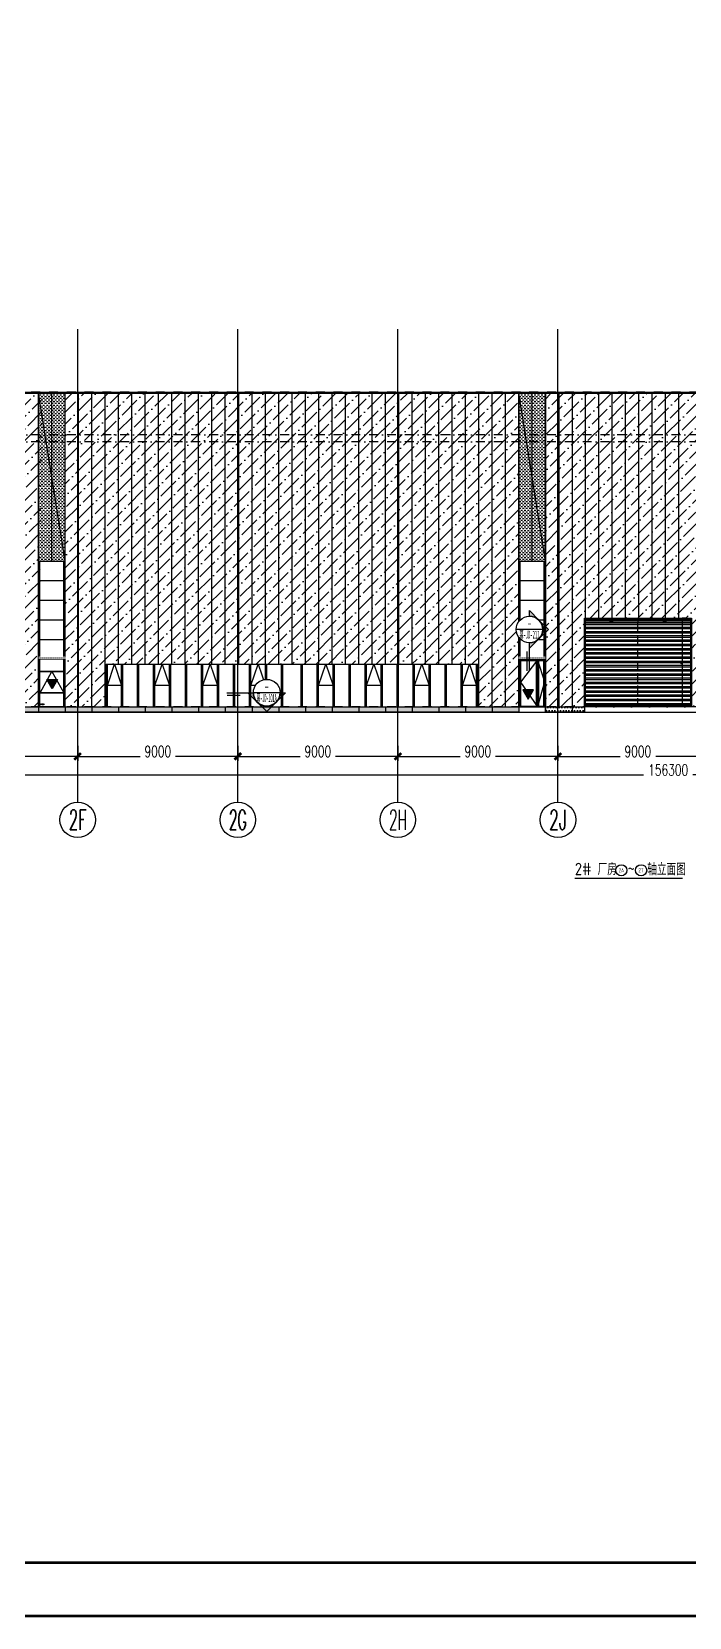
# Model space of a CAD drawing. Extents: x -2072575 to 87763, y 445513 to 805276.
# Drawn here: x -1275839 to -1238869, y 455886 to 545061 of the extents above; entities that cross this region are included whole.
import ezdxf
from ezdxf.enums import TextEntityAlignment as Align

# ---------------------------------------------------------------- set-up
doc = ezdxf.new("R2010")
doc.units = 0
doc.header["$LTSCALE"] = 1000
for name, pattern in [('__DASH', [0.35, 0.25, -0.1]), ('CENTER', [2, 1.25, -0.25, 0.25, -0.25]), ('DASHDOT', [1, 0.5, -0.25, 0, -0.25]), ('DOT', [0.25, 0, -0.25]), ('DOTE', [2.42, 2, -0.2, 0.02, -0.2])]:
    doc.linetypes.add(name, pattern=pattern)
doc.layers.get('Defpoints').update_dxf_attribs({"color": 210})
for name, color, linetype in [('!ZN1-填充-8', 8, 'Continuous'), ('!ZN1-文字-7', 7, 'Continuous'), ('!ZN1-标注-173', 173, 'Continuous'), ('!ZN3-玻璃幕墙-4', 4, 'Continuous'), ('!ZN4-辅助材料-1', 1, 'Continuous'), ('!ZN7-索引-3', 3, 'Continuous'), ('0-cxFrame', 155, 'Continuous'), ('3符号', 3, 'Continuous'), ('3铝板幕墙', 3, 'Continuous'), ('4玻璃幕墙', 4, 'Continuous'), ('A-AXIS-DOTE', 14, 'DOTE'), ('A-HATCH-2', 251, 'Continuous'), ('A-LIN-V', 9, 'Continuous'), ('A-WINDOW', 140, 'Continuous'), ('A-云线', 50, 'Continuous'), ('A-门窗表显示尺寸', 160, 'Continuous'), ('AS-WALL', 40, 'Continuous'), ('DIM', 173, 'Continuous'), ('DIM_SYMB', 3, 'Continuous'), ('DOT', 8, 'DOT'), ('DOTE', 1, 'CENTER'), ('IE-填充-JYZS', 7, 'Continuous'), ('PUB_TEXT', 7, 'Continuous'), ('压型钢板', 23, 'Continuous')]:
    doc.layers.add(name, color=color, linetype=linetype)
doc.layers.add('0-cxText', color=131, linetype='Continuous', lineweight=25)
doc.layers.add('A-WALL-HATCH', color=8, linetype='Continuous', lineweight=13)
doc.styles.add('_TCH_AXIS', font='COMPLEX', dxfattribs={"bigfont": 'GBCBIG'})
doc.styles.add('A-DIM_T3', font='SIMPLEX', dxfattribs={"width": 0.705882, "bigfont": 'GBCBIG'})
doc.styles.add('A-STANDARD', font='SIMPLEX', dxfattribs={"bigfont": 'GBCBIG'})
doc.styles.add('cx_tuming', font='simhei.ttf')
doc.styles.add('cx_tuqian1', font='')
doc.styles.add('DHTEXT-1', font='romans.shx', dxfattribs={"width": 0.7, "bigfont": 'chinese.shx'})
doc.styles.get("Standard").update_dxf_attribs({"font": 'gbenor.shx', "bigfont": 'gbcbig.shx'})
doc.styles.add('中南符号', font='simhei.ttf')
doc.styles.add('样式 1', font='romans.shx', dxfattribs={"width": 0.7, "bigfont": 'chinese.shx'})
doc.styles.add('黑体', font='simhei.ttf', dxfattribs={"height": 12})
doc.styles.get('cx_tuqian1').set_extended_font_data('SimSun')
doc.dimstyles.new('A-DIM&&20', dxfattribs={"dimtxt": 59.5, "dimasz": 20, "dimexe": 20, "dimexo": 20, "dimgap": 25.25, "dimtad": 1, "dimdec": 0, "dimzin": 0, "dimdsep": 46, "dimtxsty": 'A-DIM_T3', "dimblk": 'ARCHTICK', "dimcen": 0.09, "dimclrt": 7, "dimazin": 2, "dimtfac": 1, "dimtdec": 0, "dimtix": 1, "dimtmove": 2, "dimatfit": 3, "dimfxl": 0, "dimtolj": 1, "dimtzin": 0, "dimarcsym": 0})
doc.dimstyles.new('ZN250', dxfattribs={"dimscale": 250, "dimtxt": 2.5, "dimasz": 1.5, "dimexe": 1, "dimexo": 2, "dimgap": 0.9, "dimtad": 1, "dimdec": 0, "dimdsep": 46, "dimtxsty": 'DHTEXT-1', "dimblk": 'ARCHTICK', "dimcen": 2.5, "dimclrd": 173, "dimclre": 173, "dimclrt": 7, "dimazin": 2, "dimtfac": 1, "dimtdec": 0, "dimtix": 1, "dimtmove": 2, "dimatfit": 3, "dimfxl": 0, "dimarcsym": 0})
pattern_1 = [(45, (0, 0), (252.5697, 926.08891), [1190.625, -238.125, 0, -238.125])]
pattern_2 = [(0, (0, 0), (95.25, 95.25), [95.25, -95.25])]

# ---------------------------------------------------------------- blocks, each defined once
blk = doc.blocks.new('*U88')
at = {"layer": '!ZN3-玻璃幕墙-4', "color": 7, "ltscale": 10}
blk.add_lwpolyline([(0, 0), (670, 1200), (1340, 0)], dxfattribs=at)
blk = doc.blocks.new('消防救援口标识')
blk.add_wipeout([(0, 0), (-150, 260), (150, 260)]).dxf.layer = '!ZN1-标注-173'
at = {"layer": '!ZN1-填充-8'}
h = blk.add_hatch(color=252, dxfattribs=at)
h.dxf.hatch_style = 1
h.paths.add_polyline_path([(0, 0), (-150, 260), (150, 260)])
at = {"layer": '!ZN1-标注-173'}
blk.add_lwpolyline([(0, 0), (-150, 260), (150, 260)], close=True, dxfattribs=at)
at = {"layer": '!ZN1-文字-7', "ltscale": 1.5, "style": '样式 1', "width": 0.7}
blk.add_text('消', height=120, dxfattribs=at).set_placement((-62, 164), align=Align.MIDDLE_LEFT)
blk = doc.blocks.new('er446')
at = {"layer": '4玻璃幕墙', "ltscale": 1.5}
for p, q in [((-1821070, 519237), (-1822410, 519237)), ((-1821070, 518037), (-1822410, 518037))]:
    blk.add_line(p, q, dxfattribs=at)
at = {"layer": '!ZN3-玻璃幕墙-4', "ltscale": 500}
blk.add_blockref('*U88', (-1822410, 518037), dxfattribs=at)
at = {"layer": 'A-门窗表显示尺寸', "color": 3, "style": 'A-STANDARD', "width": 0.705882}
blk.add_text('C1584', height=59.5, dxfattribs=at).set_placement((-1822380, 517350))
at = {"layer": '!ZN4-辅助材料-1', "xscale": 2, "yscale": 2, "zscale": 2}
blk.add_blockref('消防救援口标识', (-1821724, 518256), dxfattribs=at)
blk = doc.blocks.new('w4243')
at = {"layer": '!ZN4-辅助材料-1', "xscale": 2, "yscale": 2, "zscale": 2}
blk.add_blockref('消防救援口标识', (-1646421, 506714), dxfattribs=at)
blk = doc.blocks.new('WM1328')
at = {"layer": '4玻璃幕墙'}
for p, q in [((-1822540, 519937), (-1821040, 519937)), ((-1822540, 517237), (-1822540, 519937)), ((-1822490, 517237), (-1822490, 519887)), ((-1822490, 519887), (-1822090, 519887)), ((-1822440, 517287), (-1822440, 519837)), ((-1822440, 519837), (-1822140, 519837)), ((-1822090, 519887), (-1821090, 519887)), ((-1822040, 519837), (-1821140, 519837))]:
    blk.add_line(p, q, dxfattribs=at)
at = {"layer": 'A-WALL-HATCH'}
blk.add_blockref('w4243', (-175149, 10966), dxfattribs=at)
at = {"layer": '4玻璃幕墙'}
for p, q in [((-1821040, 519937), (-1821040, 517237)), ((-1822140, 519837), (-1822140, 517287)), ((-1822090, 517237), (-1822090, 519887)), ((-1822040, 517287), (-1822040, 519837)), ((-1821140, 519837), (-1821140, 517287)), ((-1821090, 519887), (-1821090, 517237)), ((-1821040, 517237), (-1822540, 517237)), ((-1822140, 517287), (-1822440, 517287)), ((-1821140, 517287), (-1822040, 517287))]:
    blk.add_line(p, q, dxfattribs=at)
for points in [[(-1822090, 519887), (-1822490, 518640), (-1822090, 517237)], [(-1822090, 519887), (-1821140, 518630), (-1822090, 517237)]]:
    blk.add_lwpolyline(points, dxfattribs=at)
blk = doc.blocks.new('_ArchTick')
at = {"color": 0, "linetype": 'ByBlock', "const_width": 0.4}
blk.add_lwpolyline([(-0.5, -0.5), (0.5, 0.5)], dxfattribs=at)
blk = doc.blocks.new('*D949')
at = {"layer": 'Defpoints', "color": 0, "ltscale": 2500, "transparency": 16777216}
for p in [(0, -1697), (156300, -1697), (156300, -3824)]:
    blk.add_point(p, dxfattribs=at)
at = {"layer": 'DIM', "color": 173, "linetype": 'ByBlock', "lineweight": -2, "ltscale": 2500, "transparency": 16777216}
for p, q in [((0, -2197), (0, -4074)), ((156300, -2197), (156300, -4074)), ((0, -3824), (76819, -3824)), ((156300, -3824), (79581, -3824))]:
    blk.add_line(p, q, dxfattribs=at)
at = {"layer": 'DIM', "color": 173, "lineweight": -2, "ltscale": 2500, "transparency": 16777216, "xscale": 375, "yscale": 375, "zscale": 375, "rotation": 180}
blk.add_blockref('_ArchTick', (0, -3824), dxfattribs=at)
at = {"layer": 'DIM', "color": 173, "lineweight": -2, "ltscale": 2500, "transparency": 16777216, "xscale": 375, "yscale": 375, "zscale": 375}
blk.add_blockref('_ArchTick', (156300, -3824), dxfattribs=at)
at = {"layer": 'DIM', "color": 7, "ltscale": 2500, "transparency": 16777216, "insert": (78200, -3549), "char_height": 625, "attachment_point": 5, "style": 'DHTEXT-1'}
blk.add_mtext('156300', dxfattribs=at)
blk = doc.blocks.new('*D946')
at = {"layer": 'Defpoints', "color": 0, "ltscale": 2500, "transparency": 16777216}
for p in [(72000, -1697), (81000, -1697), (81000, -2784)]:
    blk.add_point(p, dxfattribs=at)
at = {"layer": 'DIM', "color": 173, "linetype": 'ByBlock', "lineweight": -2, "ltscale": 2500, "transparency": 16777216}
for p, q in [((72000, -2197), (72000, -3034)), ((81000, -2197), (81000, -3034)), ((72000, -2784), (75504, -2784)), ((81000, -2784), (77496, -2784))]:
    blk.add_line(p, q, dxfattribs=at)
at = {"layer": 'DIM', "color": 173, "lineweight": -2, "ltscale": 2500, "transparency": 16777216, "xscale": 375, "yscale": 375, "zscale": 375, "rotation": 180}
blk.add_blockref('_ArchTick', (72000, -2784), dxfattribs=at)
at = {"layer": 'DIM', "color": 173, "lineweight": -2, "ltscale": 2500, "transparency": 16777216, "xscale": 375, "yscale": 375, "zscale": 375}
blk.add_blockref('_ArchTick', (81000, -2784), dxfattribs=at)
at = {"layer": 'DIM', "color": 7, "ltscale": 2500, "transparency": 16777216, "insert": (76500, -2509), "char_height": 625, "attachment_point": 5, "style": 'DHTEXT-1'}
blk.add_mtext('9000', dxfattribs=at)
blk = doc.blocks.new('*D947')
at = {"layer": 'Defpoints', "color": 0, "ltscale": 2500, "transparency": 16777216}
for p in [(63000, -1697), (72000, -1697), (72000, -2784)]:
    blk.add_point(p, dxfattribs=at)
at = {"layer": 'DIM', "color": 173, "linetype": 'ByBlock', "lineweight": -2, "ltscale": 2500, "transparency": 16777216}
for p, q in [((63000, -2197), (63000, -3034)), ((72000, -2197), (72000, -3034)), ((63000, -2784), (66504, -2784)), ((72000, -2784), (68496, -2784))]:
    blk.add_line(p, q, dxfattribs=at)
at = {"layer": 'DIM', "color": 173, "lineweight": -2, "ltscale": 2500, "transparency": 16777216, "xscale": 375, "yscale": 375, "zscale": 375, "rotation": 180}
blk.add_blockref('_ArchTick', (63000, -2784), dxfattribs=at)
at = {"layer": 'DIM', "color": 173, "lineweight": -2, "ltscale": 2500, "transparency": 16777216, "xscale": 375, "yscale": 375, "zscale": 375}
blk.add_blockref('_ArchTick', (72000, -2784), dxfattribs=at)
at = {"layer": 'DIM', "color": 7, "ltscale": 2500, "transparency": 16777216, "insert": (67500, -2509), "char_height": 625, "attachment_point": 5, "style": 'DHTEXT-1'}
blk.add_mtext('9000', dxfattribs=at)
blk = doc.blocks.new('*D948')
at = {"layer": 'Defpoints', "color": 0, "ltscale": 2500, "transparency": 16777216}
for p in [(54000, -1697), (63000, -1697), (63000, -2784)]:
    blk.add_point(p, dxfattribs=at)
at = {"layer": 'DIM', "color": 173, "linetype": 'ByBlock', "lineweight": -2, "ltscale": 2500, "transparency": 16777216}
for p, q in [((54000, -2197), (54000, -3034)), ((63000, -2197), (63000, -3034)), ((54000, -2784), (57504, -2784)), ((63000, -2784), (59496, -2784))]:
    blk.add_line(p, q, dxfattribs=at)
at = {"layer": 'DIM', "color": 173, "lineweight": -2, "ltscale": 2500, "transparency": 16777216, "xscale": 375, "yscale": 375, "zscale": 375, "rotation": 180}
blk.add_blockref('_ArchTick', (54000, -2784), dxfattribs=at)
at = {"layer": 'DIM', "color": 173, "lineweight": -2, "ltscale": 2500, "transparency": 16777216, "xscale": 375, "yscale": 375, "zscale": 375}
blk.add_blockref('_ArchTick', (63000, -2784), dxfattribs=at)
at = {"layer": 'DIM', "color": 7, "ltscale": 2500, "transparency": 16777216, "insert": (58500, -2509), "char_height": 625, "attachment_point": 5, "style": 'DHTEXT-1'}
blk.add_mtext('9000', dxfattribs=at)
blk = doc.blocks.new('*D957')
at = {"layer": 'Defpoints', "color": 0, "ltscale": 2500, "transparency": 16777216}
for p in [(45000, -1697), (54000, -1697), (54000, -2784)]:
    blk.add_point(p, dxfattribs=at)
at = {"layer": 'DIM', "color": 173, "linetype": 'ByBlock', "lineweight": -2, "ltscale": 2500, "transparency": 16777216}
for p, q in [((45000, -2197), (45000, -3034)), ((54000, -2197), (54000, -3034)), ((45000, -2784), (48504, -2784)), ((54000, -2784), (50496, -2784))]:
    blk.add_line(p, q, dxfattribs=at)
at = {"layer": 'DIM', "color": 173, "lineweight": -2, "ltscale": 2500, "transparency": 16777216, "xscale": 375, "yscale": 375, "zscale": 375, "rotation": 180}
blk.add_blockref('_ArchTick', (45000, -2784), dxfattribs=at)
at = {"layer": 'DIM', "color": 173, "lineweight": -2, "ltscale": 2500, "transparency": 16777216, "xscale": 375, "yscale": 375, "zscale": 375}
blk.add_blockref('_ArchTick', (54000, -2784), dxfattribs=at)
at = {"layer": 'DIM', "color": 7, "ltscale": 2500, "transparency": 16777216, "insert": (49500, -2509), "char_height": 625, "attachment_point": 5, "style": 'DHTEXT-1'}
blk.add_mtext('9000', dxfattribs=at)
blk = doc.blocks.new('*D958')
at = {"layer": 'Defpoints', "color": 0, "ltscale": 2500, "transparency": 16777216}
for p in [(36000, -1697), (45000, -1697), (45000, -2784)]:
    blk.add_point(p, dxfattribs=at)
at = {"layer": 'DIM', "color": 173, "linetype": 'ByBlock', "lineweight": -2, "ltscale": 2500, "transparency": 16777216}
for p, q in [((36000, -2197), (36000, -3034)), ((45000, -2197), (45000, -3034)), ((36000, -2784), (39504, -2784)), ((45000, -2784), (41496, -2784))]:
    blk.add_line(p, q, dxfattribs=at)
at = {"layer": 'DIM', "color": 173, "lineweight": -2, "ltscale": 2500, "transparency": 16777216, "xscale": 375, "yscale": 375, "zscale": 375, "rotation": 180}
blk.add_blockref('_ArchTick', (36000, -2784), dxfattribs=at)
at = {"layer": 'DIM', "color": 173, "lineweight": -2, "ltscale": 2500, "transparency": 16777216, "xscale": 375, "yscale": 375, "zscale": 375}
blk.add_blockref('_ArchTick', (45000, -2784), dxfattribs=at)
at = {"layer": 'DIM', "color": 7, "ltscale": 2500, "transparency": 16777216, "insert": (40500, -2509), "char_height": 625, "attachment_point": 5, "style": 'DHTEXT-1'}
blk.add_mtext('9000', dxfattribs=at)
blk = doc.blocks.new('卓越-轴号')
blk.add_circle((0, 0), 4)
at = {"color": 0, "style": '_TCH_AXIS', "width": 1.041667, "flags": 8}
blk.add_attdef('A', text='', height=4.48, dxfattribs=at).set_placement((-2, -2.24), (2, -2.24), align=Align.FIT)
blk = doc.blocks.new('*D29')
at = {"layer": 'A-门窗表显示尺寸', "color": 0, "lineweight": -2, "transparency": 16777216}
for p, q in [((-1641480, 522217), (-1641480, 522000)), ((-1641480, 522020), (-1638480, 522020)), ((-1638480, 522217), (-1638480, 522000))]:
    blk.add_line(p, q, dxfattribs=at)
at = {"layer": 'Defpoints', "color": 0, "transparency": 16777216}
for p in [(-1641480, 522237), (-1638480, 522237), (-1638480, 522020)]:
    blk.add_point(p, dxfattribs=at)
at = {"layer": 'A-门窗表显示尺寸', "color": 0, "lineweight": -2, "transparency": 16777216, "xscale": 20, "yscale": 20, "zscale": 20, "rotation": 180}
blk.add_blockref('_ArchTick', (-1641480, 522020), dxfattribs=at)
at = {"layer": 'A-门窗表显示尺寸', "color": 0, "lineweight": -2, "transparency": 16777216, "xscale": 20, "yscale": 20, "zscale": 20}
blk.add_blockref('_ArchTick', (-1638480, 522020), dxfattribs=at)
at = {"layer": 'A-门窗表显示尺寸', "color": 7, "transparency": 16777216, "insert": (-1639980, 522075), "char_height": 59.5, "attachment_point": 5, "style": 'A-DIM_T3'}
blk.add_mtext('\\A1;3000', dxfattribs=at)
blk = doc.blocks.new('*D30')
at = {"layer": 'A-门窗表显示尺寸', "color": 0, "lineweight": -2, "transparency": 16777216}
for p, q in [((-1644480, 522217), (-1644480, 522000)), ((-1644480, 522020), (-1641480, 522020)), ((-1641480, 522217), (-1641480, 522000))]:
    blk.add_line(p, q, dxfattribs=at)
at = {"layer": 'Defpoints', "color": 0, "transparency": 16777216}
for p in [(-1644480, 522237), (-1641480, 522237), (-1641480, 522020)]:
    blk.add_point(p, dxfattribs=at)
at = {"layer": 'A-门窗表显示尺寸', "color": 0, "lineweight": -2, "transparency": 16777216, "xscale": 20, "yscale": 20, "zscale": 20, "rotation": 180}
blk.add_blockref('_ArchTick', (-1644480, 522020), dxfattribs=at)
at = {"layer": 'A-门窗表显示尺寸', "color": 0, "lineweight": -2, "transparency": 16777216, "xscale": 20, "yscale": 20, "zscale": 20}
blk.add_blockref('_ArchTick', (-1641480, 522020), dxfattribs=at)
at = {"layer": 'A-门窗表显示尺寸', "color": 7, "transparency": 16777216, "insert": (-1642980, 522075), "char_height": 59.5, "attachment_point": 5, "style": 'A-DIM_T3'}
blk.add_mtext('\\A1;3000', dxfattribs=at)
blk = doc.blocks.new('*D31')
at = {"layer": 'A-门窗表显示尺寸', "color": 0, "lineweight": -2, "transparency": 16777216}
for p, q in [((-1638740, 522237), (-1639001, 522237)), ((-1638981, 517237), (-1638981, 522237)), ((-1638740, 517237), (-1639001, 517237))]:
    blk.add_line(p, q, dxfattribs=at)
at = {"layer": 'Defpoints', "color": 0, "transparency": 16777216}
for p in [(-1638981, 522237), (-1638720, 522237), (-1638720, 517237)]:
    blk.add_point(p, dxfattribs=at)
at = {"layer": 'A-门窗表显示尺寸', "color": 0, "lineweight": -2, "transparency": 16777216, "xscale": 20, "yscale": 20, "zscale": 20}
for p, rotation in [((-1638981, 522237), 90), ((-1638981, 517237), 270)]:
    blk.add_blockref('_ArchTick', p, dxfattribs=dict(at, rotation=rotation))
at = {"layer": 'A-门窗表显示尺寸', "color": 7, "transparency": 16777216, "insert": (-1639036, 519737), "char_height": 59.5, "attachment_point": 5, "rotation": 90, "style": 'A-DIM_T3'}
blk.add_mtext('\\A1;5000', dxfattribs=at)
blk = doc.blocks.new('*U104')
at = {"layer": '!ZN3-玻璃幕墙-4', "color": 7, "ltscale": 10}
blk.add_lwpolyline([(0, 0), (390, 1200), (780, 0)], dxfattribs=at)
blk = doc.blocks.new('*U89')
at = {"layer": '!ZN3-玻璃幕墙-4', "color": 7, "ltscale": 10}
blk.add_lwpolyline([(0, 0), (410, 1200), (820, 0)], dxfattribs=at)
blk = doc.blocks.new('*U92')
at = {"layer": '!ZN3-玻璃幕墙-4', "color": 7, "ltscale": 10}
blk.add_lwpolyline([(0, 0), (390, 1200), (780, 0)], dxfattribs=at)
blk = doc.blocks.new('TK22.A1 L(Dragon)')
at = {"layer": '0-cxFrame', "color": 7, "const_width": 0.5}
blk.add_lwpolyline([(0, 0), (-841, 0), (-841, 594), (0, 594)], close=True, dxfattribs=at)
at = {"layer": '0-cxFrame', "const_width": 0.5}
blk.add_lwpolyline([(-80, 10), (-821, 10), (-821, 584), (-80, 584)], close=True, dxfattribs=at)
at = {"style": '黑体', "flags": 4}
blk.add_attdef('图幅', text='', height=3.3, dxfattribs=at).set_placement((-40, 3), align=Align.RIGHT)
at = {"layer": '0-cxText', "flags": 4}
for tag, height, style, p in [('建设单位', 3.5, 'cx_tuming', (-45, 240)), ('项目名称', 3.5, 'cx_tuming', (-45, 210)), ('子项名称', 3.5, 'cx_tuming', (-45, 180)), ('工程编号', 3.3, 'cx_tuqian1', (-35, 165)), ('图名1', 3.5, 'cx_tuming', (-45, 87)), ('图名2', 3.5, 'cx_tuming', (-45, 79)), ('图名3', 3.5, 'cx_tuming', (-45, 71)), ('出图日期', 3.3, 'cx_tuqian1', (-39, 60)), ('专业', 3.3, 'cx_tuqian1', (-55, 52)), ('图号', 3.3, 'cx_tuqian1', (-55, 44)), ('版次', 3.3, 'cx_tuqian1', (-20, 44))]:
    blk.add_attdef(tag, text='', height=height, dxfattribs=dict(at, style=style)).set_placement(p, align=Align.MIDDLE)
at = {"layer": 'Defpoints', "color": 6, "flags": 4}
for tag, height, style, p in [('tufu', 3.3, '黑体', (-12, 12)), ('dwfname', 4, 'cx_tuqian1', (-80, 3))]:
    blk.add_attdef(tag, text='', height=height, dxfattribs=dict(at, style=style)).set_placement(p, align=Align.RIGHT)
blk = doc.blocks.new('*U151')
blk.add_trace([(0, -1.25), (0, -0.75), (5, -1.25), (5, -0.75)])
blk = doc.blocks.new('*U152')
at = {"linetype": 'Continuous'}
blk.add_wipeout([(0.09, -5), (0.46, -4.98), (0.83, -4.94), (1.19, -4.86), (1.55, -4.76), (1.89, -4.63), (2.23, -4.48), (2.55, -4.3), (2.87, -4.1), (3.16, -3.88), (3.44, -3.64), (3.7, -3.37), (3.94, -3.09), (4.15, -2.79), (4.35, -2.48), (4.52, -2.15), (4.67, -1.81), (4.79, -1.46), (4.88, -1.1), (4.95, -0.74), (4.99, -0.37), (5, 0), (4.99, 0.37), (4.95, 0.74), (4.88, 1.1), (4.79, 1.46), (4.67, 1.81), (4.52, 2.15), (4.35, 2.48), (4.15, 2.79), (3.94, 3.09), (3.7, 3.37), (3.44, 3.64), (3.16, 3.88), (2.87, 4.1), (2.55, 4.3), (2.23, 4.48), (1.89, 4.63), (1.55, 4.76), (1.19, 4.86), (0.83, 4.94), (0.46, 4.98), (0.09, 5), (-0.28, 5), (-0.65, 4.96), (-1.01, 4.9), (-1.37, 4.81), (-1.72, 4.7), (-2.07, 4.56), (-2.4, 4.42), (-2.72, 4.21), (-3.02, 3.99), (-3.31, 3.76), (-3.57, 3.51), (-3.82, 3.23), (-4.05, 2.94), (-4.26, 2.64), (-4.44, 2.31), (-4.6, 1.98), (-4.73, 1.63), (-4.84, 1.28), (-4.92, 0.92), (-4.98, 0.55), (-5, 0.18), (-5, -0.18), (-4.98, -0.55), (-4.92, -0.92), (-4.84, -1.28), (-4.73, -1.63), (-4.6, -1.98), (-4.44, -2.31), (-4.26, -2.64), (-4.05, -2.94), (-3.82, -3.23), (-3.57, -3.51), (-3.31, -3.76), (-3.02, -3.99), (-2.72, -4.21), (-2.4, -4.4), (-2.07, -4.56), (-1.72, -4.7), (-1.37, -4.81), (-1.01, -4.9), (-0.65, -4.96), (-0.28, -5)], dxfattribs=at)
h = blk.add_hatch(color=256)
h.paths.add_polyline_path([(-3.54, -3.54), (-7.07, 0), (-5, 0, 0.198912)])
h.paths.add_polyline_path([(3.54, -3.54), (0, -7.07), (-3.54, -3.54, 0.414214)])
h.paths.add_polyline_path([(5, 0), (7.07, 0), (3.54, -3.54, 0.198912)])
for points in [[(-7.07, 0), (-5, 0, 0.198912), (-3.54, -3.54), (-7.07, 0)], [(5, 0), (7.07, 0), (3.54, -3.54, 0.198912), (5, 0)], [(-3.54, -3.54, 0.414214), (3.54, -3.54), (0, -7.07), (-3.54, -3.54, 0.414214)]]:
    blk.add_lwpolyline(points, format="xyb", close=True)
at = {"ltscale": 10}
blk.add_circle((0, 0), 5, dxfattribs=at)
blk = doc.blocks.new('Zsymbol-CutIndexes_3')
at = {"linetype": 'Continuous'}
blk.add_line((5.01, 0), (-5.01, 0), dxfattribs=at)
at = {"color": 0, "style": '中南符号'}
blk.add_attdef('视图', text='', height=3, dxfattribs=at).set_placement((0, 0), align=Align.BOTTOM_CENTER)
at = {"color": 0, "style": '中南符号', "width": 0.692568}
blk.add_attdef('图号', text='', height=3, dxfattribs=at).set_placement((-3.74, -3.44), (3.73, -3.44), align=Align.FIT)
blk = doc.blocks.new('20250924150415')
at = {"ltscale": 10}
blk.add_wipeout([(0, 0), (0, 120), (1500, 120), (1500, 0)], dxfattribs=at).dxf.layer = '3铝板幕墙'
at = {"layer": '!ZN1-填充-8'}
h = blk.add_hatch(dxfattribs=at)
h.set_pattern_fill('DOTS', color=141, scale=20, style=0)
h.set_pattern_definition([(0, (1780047.875, -510492.864), (15.875, 31.75), [0, -31.75])])
h.paths.add_polyline_path([(0, 120), (1500, 120), (1500, 0), (0, 0)])
blk = doc.blocks.new('*U153')
blk.add_trace([(0, 1.25), (0, 0.75), (7.38, 1.25), (7.38, 0.75)])
blk = doc.blocks.new('434')
at = {"layer": 'A-HATCH-2'}
h = blk.add_hatch(dxfattribs=at)
h.set_pattern_fill('ANSI32', color=256, scale=50, angle=45)
h.set_pattern_definition([(180, (-500, 6e-11), (-1e-14, -238.125), []), (180, (-579.38, 79.38), (-1e-14, -238.125), [])])
h.paths.add_polyline_path([(-1644480.2, 522187.5), (-1638530.2, 522187.5), (-1638530.2, 517287.5), (-1644480.2, 517287.5)])
at = {"layer": 'A-AXIS-DOTE', "linetype": '__DASH', "ltscale": 2}
blk.add_line((-1641480.2, 517237.5), (-1641480.2, 522237.5), dxfattribs=at)
at = {"layer": 'A-WINDOW'}
for points in [[(-1644480.2, 522237.5), (-1638480.2, 522237.5), (-1638480.2, 517237.5), (-1644480.2, 517237.5)], [(-1644430.2, 522187.5), (-1638530.2, 522187.5), (-1638530.2, 517287.5), (-1644430.2, 517287.5)]]:
    blk.add_lwpolyline(points, close=True, dxfattribs=at)
at = {"layer": 'A-门窗表显示尺寸', "color": 3, "style": 'A-STANDARD', "width": 0.705882}
blk.add_text('JLM6050', height=59.5, dxfattribs=at).set_placement((-1644380, 517317.5))
at = {"layer": 'A-门窗表显示尺寸'}
for p1, p2, distance, picture, middle in [((-1644480.2, 522237.5), (-1641480.2, 522237.5), -217.5, '*D30', (-1642980.2, 522075)), ((-1641480.2, 522237.5), (-1638480.2, 522237.5), -217.5, '*D29', (-1639980.2, 522075)), ((-1638720.2, 517237.5), (-1638720.2, 522237.5), 260.4, '*D31', (-1639035.6, 519737.5))]:
    dim = blk.add_aligned_dim(p1=p1, p2=p2, distance=distance, dimstyle='A-DIM&&20', dxfattribs=at)
    dim.commit()
    dim.dimension.update_dxf_attribs({"geometry": picture, "text_midpoint": middle})
blk = doc.blocks.new('20250821140118')
at = {"layer": 'DOT', "linetype": 'DASHDOT'}
for p, q in [((163899.6, 17700), (-7859.1, 17700)), ((163899.6, 15300), (-7859.1, 15300)), ((163899.6, 14900), (-7859.1, 14900)), ((163899.6, 0), (-7859.1, 0))]:
    blk.add_line(p, q, dxfattribs=at)
at = {"layer": 'DOTE', "ltscale": 250}
for p, q in [((45000, -5350), (45000, 21247.6)), ((54000, -5350), (54000, 21247.6)), ((63000, -5350), (63000, 21247.6)), ((72000, -5350), (72000, 21247.6))]:
    blk.add_line(p, q, dxfattribs=at)
at = {"layer": '3符号', "color": 7}
ref = blk.add_blockref('卓越-轴号', (45001.1, -6350), dxfattribs=dict(at, xscale=250, yscale=250, zscale=250))
ref.add_attrib('A', '2F', dxfattribs={"layer": '0', "color": 0, "height": 1120, "style": '_TCH_AXIS', "width": 0.520833}).set_placement((44501.1, -6910), (45501.1, -6910), align=Align.FIT)
ref = blk.add_blockref('卓越-轴号', (54001.1, -6350), dxfattribs=dict(at, xscale=250, yscale=250, zscale=250))
ref.add_attrib('A', '2G', dxfattribs={"layer": '0', "color": 0, "height": 1120, "style": '_TCH_AXIS', "width": 0.493421}).set_placement((53501.1, -6910), (54501.1, -6910), align=Align.FIT)
ref = blk.add_blockref('卓越-轴号', (63001.1, -6350), dxfattribs=dict(at, xscale=250, yscale=250, zscale=250))
ref.add_attrib('A', '2H', dxfattribs={"layer": '0', "color": 0, "height": 1120, "style": '_TCH_AXIS', "width": 0.46875}).set_placement((62501.1, -6910), (63501.1, -6910), align=Align.FIT)
ref = blk.add_blockref('卓越-轴号', (72001.1, -6350), dxfattribs=dict(at, xscale=250, yscale=250, zscale=250))
ref.add_attrib('A', '2J', dxfattribs={"layer": '0', "color": 0, "height": 1120, "style": '_TCH_AXIS', "width": 0.604839}).set_placement((71501.1, -6910), (72501.1, -6910), align=Align.FIT)
at = {"layer": 'A-LIN-V'}
blk.add_blockref('434', (1717980.2, -517237.5), dxfattribs=at)
at = {"layer": 'DIM', "ltscale": 2500}
for base, p1, p2, angle, picture, middle in [((156300, -3824.1), (0, -1697.5), (156300, -1697.5), 360, '*D949', (78200, -3549.1)), ((45000, -2784.1), (36000, -1697.5), (45000, -1697.5), 0, '*D958', (40500, -2509.1)), ((54000, -2784.1), (45000, -1697.5), (54000, -1697.5), 0, '*D957', (49500, -2509.1)), ((63000, -2784.1), (54000, -1697.5), (63000, -1697.5), 0, '*D948', (58500, -2509.1)), ((72000, -2784.1), (63000, -1697.5), (72000, -1697.5), 0, '*D947', (67500, -2509.1)), ((81000, -2784.1), (72000, -1697.5), (81000, -1697.5), 0, '*D946', (76500, -2509.1))]:
    dim = blk.add_linear_dim(base=base, p1=p1, p2=p2, angle=angle, dimstyle='ZN250', dxfattribs=at)
    dim.commit()
    dim.dimension.update_dxf_attribs({"geometry": picture, "text_midpoint": middle, "dimtype": 129})

msp = doc.modelspace()

# ---------------------------------------------------------------- hatches: boundary and pattern name
at = {"layer": '!ZN1-填充-8'}
h = msp.add_hatch(dxfattribs=at)
h.set_pattern_fill('ANSI36', color=256, scale=300, style=0)
h.set_pattern_definition(pattern_1)
h.paths.add_polyline_path([(-1275253.5, 524737.5), (-1300853.5, 524737.5), (-1300853.5, 507087.5), (-1298253.4, 507087.5), (-1298253.4, 512087.5), (-1293253.4, 512087.5), (-1293253.5, 507087.5), (-1292953.4, 507087.5), (-1290953.6, 507087.5), (-1290953.5, 509487.5), (-1277753.5, 509487.5), (-1277753.5, 507087.5), (-1290953.5, 507087.5), (-1275453.5, 507087.5)])
h = msp.add_hatch(dxfattribs=at)
h.set_pattern_fill('ANSI36', color=256, scale=300, style=0)
h.set_pattern_definition(pattern_1)
h.paths.add_polyline_path([(-1248453.5, 507087.5), (-1271653.5, 507087.5), (-1250753.5, 507087.5), (-1250753.5, 509487.5), (-1271753.5, 509487.5), (-1271753.5, 507087.5), (-1275474.2, 507087.5), (-1275453.5, 507087.5), (-1273953.5, 507087.5), (-1273953.5, 524737.5), (-1248453.5, 524737.5)])
h = msp.add_hatch(dxfattribs=at)
h.set_pattern_fill('DOTS', color=141, scale=100, style=0)
h.paths.add_polyline_path([(-1293253.5, 507099.3), (-1248453.5, 507099.3), (-1248453.5, 506787.5), (-1293253.5, 506787.5)])
h = msp.add_hatch(dxfattribs=at)
h.set_pattern_fill('DOTS', color=141, scale=100, style=0)
h.paths.add_polyline_path([(-1246953.5, 507087.5), (-1244753.5, 507087.5), (-1244753.5, 506787.5), (-1246953.5, 506787.5)])
at = {"layer": 'IE-填充-JYZS', "ltscale": 10}
h = msp.add_hatch(dxfattribs=at)
h.set_pattern_fill('DOTS', color=141, scale=10)
h.set_pattern_definition([(0, (-1319053.528, 524737.465), (7.9375, 15.875), [0, -15.875])])
h.paths.add_polyline_path([(-1319053.5, 524787.5), (-1161048.9, 524787.5), (-1161048.9, 524737.5), (-1319053.5, 524737.5)])
h = msp.add_hatch(dxfattribs=at)
h.set_pattern_fill('DASH', color=253, scale=100)
h.set_pattern_definition(pattern_2)
h.paths.add_polyline_path([(-1275453.5, 515287.5), (-1273953.5, 515287.5), (-1273953.5, 524737.5), (-1275453.5, 524737.5)])
h = msp.add_hatch(dxfattribs=at)
h.set_pattern_fill('DASH', color=253, scale=100)
h.set_pattern_definition(pattern_2)
h.paths.add_polyline_path([(-1248453.5, 515287.5), (-1246953.5, 515287.5), (-1246953.5, 524737.5), (-1248453.5, 524737.5)])

# ---------------------------------------------------------------- linework, layer by layer
at = {"layer": '!ZN7-索引-3', "ltscale": 3}
msp.add_line((-1264861.6, 507886.5, 0), (-1262626.5, 507886.5, 0), dxfattribs=at)
at = {"layer": '3铝板幕墙', "ltscale": 2000}
for p, q in [((-1275453.5, 524787.5, 0), (-1275453.5, 524737.5)), ((-1273953.5, 524787.5, 0), (-1273953.5, 524737.5)), ((-1272453.5, 524787.5, 0), (-1272453.5, 524737.5)), ((-1270953.5, 524787.5, 0), (-1270953.5, 524737.5)), ((-1269453.5, 524787.5, 0), (-1269453.5, 524737.5)), ((-1267953.5, 524787.5, 0), (-1267953.5, 524737.5)), ((-1266453.5, 524787.5, 0), (-1266453.5, 524737.5)), ((-1264953.5, 524787.5, 0), (-1264953.5, 524737.5)), ((-1263453.5, 524787.5, 0), (-1263453.5, 524737.5)), ((-1261953.5, 524787.5, 0), (-1261953.5, 524737.5)), ((-1260453.5, 524787.5, 0), (-1260453.5, 524737.5)), ((-1258953.5, 524787.5, 0), (-1258953.5, 524737.5)), ((-1257453.5, 524787.5, 0), (-1257453.5, 524737.5)), ((-1255953.5, 524787.5, 0), (-1255953.5, 524737.5)), ((-1254453.5, 524787.5, 0), (-1254453.5, 524737.5)), ((-1252953.5, 524787.5, 0), (-1252953.5, 524737.5)), ((-1251453.5, 524787.5, 0), (-1251453.5, 524737.5)), ((-1249953.5, 524787.5, 0), (-1249953.5, 524737.5)), ((-1248453.5, 524787.5, 0), (-1248453.5, 524737.5)), ((-1246953.5, 524787.5, 0), (-1246953.5, 524737.5)), ((-1245453.5, 524787.5, 0), (-1245453.5, 524737.5)), ((-1243953.5, 524787.5, 0), (-1243953.5, 524737.5)), ((-1242453.5, 524787.5, 0), (-1242453.5, 524737.5)), ((-1240953.5, 524787.5, 0), (-1240953.5, 524737.5)), ((-1239453.5, 524787.5, 0), (-1239453.5, 524737.5)), ((-1272453.5, 507099.3, 0), (-1272453.5, 506787.5)), ((-1270953.5, 507099.3, 0), (-1270953.5, 506787.5)), ((-1269453.5, 507099.3, 0), (-1269453.5, 506787.5)), ((-1267953.5, 507099.3, 0), (-1267953.5, 506787.5)), ((-1266453.5, 507099.3, 0), (-1266453.5, 506787.5)), ((-1264953.5, 507099.3, 0), (-1264953.5, 506787.5)), ((-1263453.5, 507099.3, 0), (-1263453.5, 506787.5)), ((-1261953.5, 507099.3, 0), (-1261953.5, 506787.5)), ((-1260453.5, 507099.3, 0), (-1260453.5, 506787.5)), ((-1258953.5, 507099.3, 0), (-1258953.5, 506787.5)), ((-1257453.5, 507099.3, 0), (-1257453.5, 506787.5)), ((-1255953.5, 507099.3, 0), (-1255953.5, 506787.5)), ((-1254453.5, 507099.3, 0), (-1254453.5, 506787.5)), ((-1252953.5, 507099.3, 0), (-1252953.5, 506787.5)), ((-1251453.5, 507099.3, 0), (-1251453.5, 506787.5)), ((-1249953.5, 507099.3, 0), (-1249953.5, 506787.5)), ((-1245453.5, 507099.3, 0), (-1245453.5, 506787.5)), ((-1244753.5, 507099.3, 0), (-1244753.5, 506787.5))]:
    msp.add_line(p, q, dxfattribs=at)
msp.add_lwpolyline([(-1319053.5, 524787.5), (-1161048.9, 524787.5), (-1161048.9, 524737.5), (-1319053.5, 524737.5)], close=True, dxfattribs=at)
at = {"layer": '4玻璃幕墙', "ltscale": 1.5}
for p, q in [((-1275453.5, 515287.5), (-1273953.5, 515287.5)), ((-1248453.5, 515287.5), (-1246953.5, 515287.5)), ((-1275373.5, 514187.5), (-1274033.5, 514187.5)), ((-1248373.5, 514187.5), (-1247033.5, 514187.5)), ((-1275373.5, 513087.5), (-1274033.5, 513087.5)), ((-1248373.5, 513087.5), (-1247033.5, 513087.5)), ((-1275373.5, 511987.5), (-1274033.5, 511987.5)), ((-1248373.5, 511987.5), (-1247033.5, 511987.5)), ((-1275373.5, 510887.5), (-1274033.5, 510887.5)), ((-1248373.5, 510887.5), (-1247033.5, 510887.5)), ((-1275373.5, 509787.5), (-1274033.5, 509787.5)), ((-1271653.5, 507099.3, 0), (-1271653.5, 509487.5)), ((-1271653.5, 509487.5), (-1250753.5, 509487.5)), ((-1271573.5, 507099.3, 0), (-1271573.5, 509487.5)), ((-1270793.5, 507099.3, 0), (-1270793.5, 509487.5)), ((-1270713.5, 507099.3, 0), (-1270713.5, 509487.5)), ((-1269893.5, 507099.3, 0), (-1269893.5, 509487.5)), ((-1269813.5, 507099.3, 0), (-1269813.5, 509487.5)), ((-1268993.5, 507099.3, 0), (-1268993.5, 509487.5)), ((-1268913.5, 507099.3, 0), (-1268913.5, 509487.5)), ((-1268093.5, 507099.3, 0), (-1268093.5, 509487.5)), ((-1268013.5, 507099.3, 0), (-1268013.5, 509487.5)), ((-1267193.5, 507099.3, 0), (-1267193.5, 509487.5)), ((-1267113.5, 507099.3, 0), (-1267113.5, 509487.5)), ((-1266293.5, 507099.3, 0), (-1266293.5, 509487.5)), ((-1266213.5, 507099.3, 0), (-1266213.5, 509487.5)), ((-1265393.5, 507099.3, 0), (-1265393.5, 509487.5)), ((-1265313.5, 507099.3, 0), (-1265313.5, 509487.5)), ((-1264493.5, 507099.3, 0), (-1264493.5, 509487.5)), ((-1264413.5, 507099.3, 0), (-1264413.5, 509487.5)), ((-1263593.5, 507099.3, 0), (-1263593.5, 509487.5)), ((-1263513.5, 507099.3, 0), (-1263513.5, 509487.5)), ((-1262693.5, 507099.3, 0), (-1262693.5, 509487.5)), ((-1262613.5, 507099.3, 0), (-1262613.5, 509487.5)), ((-1261793.5, 507099.3, 0), (-1261793.5, 509487.5)), ((-1261713.5, 507099.3, 0), (-1261713.5, 509487.5)), ((-1260693.5, 507099.3, 0), (-1260693.5, 509487.5)), ((-1260613.5, 507099.3, 0), (-1260613.5, 509487.5)), ((-1259793.5, 507099.3, 0), (-1259793.5, 509487.5)), ((-1259713.5, 507099.3, 0), (-1259713.5, 509487.5)), ((-1258893.5, 507099.3, 0), (-1258893.5, 509487.5)), ((-1258813.5, 507099.3, 0), (-1258813.5, 509487.5)), ((-1257993.5, 507099.3, 0), (-1257993.5, 509487.5)), ((-1257913.5, 507099.3, 0), (-1257913.5, 509487.5)), ((-1257093.5, 507099.3, 0), (-1257093.5, 509487.5)), ((-1257013.5, 507099.3, 0), (-1257013.5, 509487.5)), ((-1256193.5, 507099.3, 0), (-1256193.5, 509487.5)), ((-1256113.5, 507099.3, 0), (-1256113.5, 509487.5)), ((-1255293.5, 507099.3, 0), (-1255293.5, 509487.5)), ((-1255213.5, 507099.3, 0), (-1255213.5, 509487.5)), ((-1254393.5, 507099.3, 0), (-1254393.5, 509487.5)), ((-1254313.5, 507099.3, 0), (-1254313.5, 509487.5)), ((-1253493.5, 507099.3, 0), (-1253493.5, 509487.5)), ((-1253413.5, 507099.3, 0), (-1253413.5, 509487.5)), ((-1252593.5, 507099.3, 0), (-1252593.5, 509487.5)), ((-1252513.5, 507099.3, 0), (-1252513.5, 509487.5)), ((-1251693.5, 507099.3, 0), (-1251693.5, 509487.5)), ((-1251613.5, 507099.3, 0), (-1251613.5, 509487.5)), ((-1250833.5, 507099.3, 0), (-1250833.5, 509487.5)), ((-1250753.5, 507099.3, 0), (-1250753.5, 509487.5)), ((-1270793.5, 508287.5), (-1271573.5, 508287.5)), ((-1268093.5, 508287.5), (-1268913.5, 508287.5)), ((-1265393.5, 508287.5), (-1266213.5, 508287.5)), ((-1262693.5, 508287.5), (-1263513.5, 508287.5)), ((-1258893.5, 508287.5), (-1259713.5, 508287.5)), ((-1256193.5, 508287.5), (-1257013.5, 508287.5)), ((-1253493.5, 508287.5), (-1254313.5, 508287.5)), ((-1250833.5, 508287.5), (-1251613.5, 508287.5)), ((-1271653.5, 507099.3, 0), (-1250753.5, 507099.3, 0))]:
    msp.add_line(p, q, dxfattribs=at)
at = {"layer": 'A-LIN-V'}
for p, q in [((-1319053.5, 524787.5), (-1161053.5, 524787.5)), ((-1319053.5, 524737.5), (-1161053.5, 524737.5)), ((-1275453.5, 515287.5), (-1275453.5, 524737.5)), ((-1273953.5, 515287.5), (-1273953.5, 524737.5)), ((-1248453.5, 524737.5), (-1248453.5, 506787.5)), ((-1246953.5, 524737.5), (-1246953.5, 506787.5)), ((-1244753.5, 507087.5), (-1244753.5, 506787.5))]:
    msp.add_line(p, q, dxfattribs=at)
at = {"layer": 'AS-WALL'}
msp.add_line((-1326112.7, 506787.5), (-1154087.7, 506787.5), dxfattribs=at)
for points in [[(-1273953.5, 515287.5), (-1273953.5, 515287.5), (-1275453.5, 524737.5)], [(-1246953.5, 515287.5), (-1246953.5, 515287.5), (-1248453.5, 524737.5)]]:
    msp.add_lwpolyline(points, dxfattribs=at)
at = {"layer": 'DIM_SYMB', "const_width": 70}
msp.add_lwpolyline([(-1245304, 497441.4), (-1239250, 497441.4)], dxfattribs=at)
at = {"layer": 'PUB_TEXT'}
for centre in [(-1242687.7, 497898.6), (-1241579.3, 497898.6)]:
    msp.add_circle(centre, 315, dxfattribs=at)
at = {"layer": '压型钢板', "ltscale": 10}
for p, q in [((-1274703.5, 515287.5), (-1274703.5, 524737.5)), ((-1273203.5, 507087.5), (-1273203.5, 524737.5)), ((-1272453.5, 507087.5), (-1272453.5, 524737.5)), ((-1271703.5, 507087.5), (-1271703.5, 524737.5)), ((-1270953.5, 509487.5), (-1270953.5, 524737.5)), ((-1270203.5, 509487.5), (-1270203.5, 524737.5)), ((-1269453.5, 509487.5), (-1269453.5, 524737.5)), ((-1268703.5, 509487.5), (-1268703.5, 524737.5)), ((-1267953.5, 509487.5), (-1267953.5, 524737.5)), ((-1267203.5, 509487.5), (-1267203.5, 524737.5)), ((-1266453.5, 509487.5), (-1266453.5, 524737.5)), ((-1265703.5, 509487.5), (-1265703.5, 524737.5)), ((-1264953.5, 509487.5), (-1264953.5, 524737.5)), ((-1264203.5, 509487.5), (-1264203.5, 524737.5)), ((-1263453.5, 509487.5), (-1263453.5, 524737.5)), ((-1262703.5, 509487.5), (-1262703.5, 524737.5)), ((-1261953.5, 509487.5), (-1261953.5, 524737.5)), ((-1261203.5, 509487.5), (-1261203.5, 524737.5)), ((-1260453.5, 509487.5), (-1260453.5, 524737.5)), ((-1259703.5, 509487.5), (-1259703.5, 524737.5)), ((-1258953.5, 509487.5), (-1258953.5, 524737.5)), ((-1258203.5, 509487.5), (-1258203.5, 524737.5)), ((-1257453.5, 509487.5), (-1257453.5, 524737.5)), ((-1256703.5, 509487.5), (-1256703.5, 524737.5)), ((-1255953.5, 509487.5), (-1255953.5, 524737.5)), ((-1255203.5, 509487.5), (-1255203.5, 524737.5)), ((-1254453.5, 509487.5), (-1254453.5, 524737.5)), ((-1253703.5, 509487.5), (-1253703.5, 524737.5)), ((-1252953.5, 509487.5), (-1252953.5, 524737.5)), ((-1252203.5, 509487.5), (-1252203.5, 524737.5)), ((-1251453.5, 509487.5), (-1251453.5, 524737.5)), ((-1250703.5, 507087.5), (-1250703.5, 524737.5)), ((-1249953.5, 507087.5), (-1249953.5, 524737.5)), ((-1249203.5, 507087.5), (-1249203.5, 524737.5)), ((-1247703.5, 515287.5), (-1247703.5, 524737.5)), ((-1246203.5, 524737.5), (-1246203.5, 507087.5)), ((-1245453.5, 524737.5), (-1245453.5, 507087.5)), ((-1244703.5, 512087.5), (-1244703.5, 524737.5)), ((-1243953.5, 512087.5), (-1243953.5, 524737.5)), ((-1243203.5, 512087.5), (-1243203.5, 524737.5)), ((-1242453.5, 512087.5), (-1242453.5, 524737.5)), ((-1241703.5, 512087.5), (-1241703.5, 524737.5)), ((-1240953.5, 512087.5), (-1240953.5, 524737.5)), ((-1240203.5, 512087.5), (-1240203.5, 524737.5)), ((-1239453.5, 512087.5), (-1239453.5, 524737.5))]:
    msp.add_line(p, q, dxfattribs=at)

# ---------------------------------------------------------------- block references
at = {"layer": '!ZN3-玻璃幕墙-4', "ltscale": 500}
for name, p in [('*U104', (-1271573.5, 508287.5)), ('*U89', (-1268913.5, 508287.5)), ('*U89', (-1266213.5, 508287.5)), ('*U89', (-1263513.5, 508287.5)), ('*U89', (-1259713.5, 508287.5)), ('*U89', (-1257013.5, 508287.5)), ('*U89', (-1254313.5, 508287.5)), ('*U92', (-1251613.5, 508287.5))]:
    msp.add_blockref(name, p, dxfattribs=at)
at = {"layer": '!ZN7-索引-3', "color": 7, "ltscale": 3, "xscale": 150, "yscale": 150, "zscale": 150}
msp.add_blockref('*U151', (-1264861.6, 507886.5, 0), dxfattribs=at)

# ---------------------------------------------------------------- texts
at = {"layer": 'PUB_TEXT'}
for s, height, p in [('2#', 700, (-1245304, 497618.6)), ('厂房', 675.18, (-1244020.6, 497618.6)), ('~', 700, (-1242337.7, 497618.6)), ('轴立面图', 675.18, (-1241229.3, 497618.6))]:
    msp.add_text(s, height=height, dxfattribs=at).set_placement(p)
for s, height, width, p, p2 in [('2A', 220.24, 1.154369, (-1242841.3, 497788.5), (-1242534, 497788.5)), ('2T', 231.63, 1.14633, (-1241728.7, 497782.8), (-1241430, 497782.8))]:
    msp.add_text(s, height=height, dxfattribs=dict(at, width=width)).set_placement(p, p2, align=Align.FIT)

# ---------------------------------------------------------------- next in the draw order: block references
at = {"xscale": -1}
msp.add_blockref('WM1328', (-3069493.9, -10150), dxfattribs=at)
at = {"layer": 'A-LIN-V'}
msp.add_blockref('er446', (547036.9, -10150), dxfattribs=at)

# ---------------------------------------------------------------- next in the draw order: hatches: boundary and pattern name
at = {"layer": '!ZN1-填充-8'}
h = msp.add_hatch(dxfattribs=at)
h.set_pattern_fill('ANSI36', color=256, scale=300, style=0)
h.set_pattern_definition(pattern_1)
h.paths.add_polyline_path([(-1221453.5, 524737.5), (-1246953.5, 524737.5), (-1246953.5, 507087.5), (-1244753.5, 507087.5), (-1244753.5, 512087.5), (-1238753.4, 512087.5), (-1238753.5, 507087.5), (-1238453.4, 507087.5), (-1236453.5, 507087.5), (-1236453.5, 509487.5), (-1223753.5, 509487.5), (-1223753.5, 507087.5), (-1236453.5, 507087.5), (-1221453.5, 507087.5)])

# ---------------------------------------------------------------- next in the draw order: block references
at = {"layer": 'A-云线', "ltscale": 10}
msp.add_blockref('20250821140118', (-1318253.5, 507087.5), dxfattribs=at)

# ---------------------------------------------------------------- next in the draw order: block references
at = {"xscale": -1}
msp.add_blockref('WM1328', (-3069493.9, -10150), dxfattribs=at)
at = {"layer": 'A-LIN-V'}
msp.add_blockref('er446', (547036.9, -10150), dxfattribs=at)

# ---------------------------------------------------------------- next in the draw order: linework, layer by layer
at = {"layer": '3铝板幕墙', "ltscale": 2000}
for p, q in [((-1275453.5, 507099.3, 0), (-1275453.5, 506787.5)), ((-1273953.5, 507099.3, 0), (-1273953.5, 506787.5)), ((-1248453.5, 507099.3, 0), (-1248453.5, 506787.5)), ((-1246953.5, 507099.3, 0), (-1246953.5, 506787.5))]:
    msp.add_line(p, q, dxfattribs=at)
for points in [[(-1293253.5, 507099.3), (-1248453.5, 507099.3), (-1248453.5, 506787.5), (-1293253.5, 506787.5)], [(-1246953.5, 507099.3), (-1244753.5, 507099.3), (-1244753.5, 506787.5), (-1246953.5, 506787.5)]]:
    msp.add_lwpolyline(points, close=True, dxfattribs=at)
at = {"layer": '4玻璃幕墙', "ltscale": 1.5}
for p, q in [((-1275453.5, 507099.3, 0), (-1275453.5, 515287.5)), ((-1275373.5, 507099.3, 0), (-1275373.5, 515287.5)), ((-1274033.5, 507099.3, 0), (-1274033.5, 515287.5)), ((-1273953.5, 507099.3, 0), (-1273953.5, 515287.5)), ((-1248453.5, 507099.3, 0), (-1248453.5, 515287.5)), ((-1248373.5, 507099.3, 0), (-1248373.5, 515287.5)), ((-1247033.5, 507099.3, 0), (-1247033.5, 515287.5)), ((-1246953.5, 507099.3, 0), (-1246953.5, 515287.5)), ((-1248373.5, 509787.5), (-1247033.5, 509787.5)), ((-1275373.5, 509087.5), (-1274033.5, 509087.5)), ((-1275373.5, 507887.5), (-1274033.5, 507887.5)), ((-1273953.5, 507099.3, 0), (-1275453.5, 507099.3, 0)), ((-1275453.5, 507099.3, 0), (-1273953.5, 507099.3, 0)), ((-1246953.5, 507099.3, 0), (-1248453.5, 507099.3, 0))]:
    msp.add_line(p, q, dxfattribs=at)
at = {"layer": 'A-LIN-V'}
for p, q in [((-1273953.5, 507087.5), (-1275453.5, 507087.5)), ((-1246953.5, 507087.5), (-1248453.5, 507087.5)), ((-1246953.5, 507087.5), (-1248453.5, 507087.5)), ((-1246953.5, 507087.5), (-1248453.5, 507087.5))]:
    msp.add_line(p, q, dxfattribs=at)
at = {"layer": '压型钢板', "ltscale": 10}
for p, q in [((-1275453.5, 507087.5), (-1275453.5, 524737.5)), ((-1273953.5, 507087.5), (-1273953.5, 524737.5)), ((-1248453.5, 507087.5), (-1248453.5, 524737.5)), ((-1246953.5, 507087.5), (-1246953.5, 524737.5))]:
    msp.add_line(p, q, dxfattribs=at)

# ---------------------------------------------------------------- next in the draw order: block references
at = {"layer": '0-cxFrame', "xscale": 300, "yscale": 300, "zscale": 300}
msp.add_blockref('TK22.A1 L(Dragon)', (-1112136.4, 455961.2), dxfattribs=at)

# ---------------------------------------------------------------- next in the draw order: block references
at = {"layer": '!ZN7-索引-3', "ltscale": 10}
for p in [(-1275453.5, 509787.5), (-1248453.5, 509787.5)]:
    msp.add_blockref('20250924150415', p, dxfattribs=at)
at = {"layer": '!ZN7-索引-3', "color": 7, "ltscale": 3, "xscale": 150, "yscale": 150, "zscale": 150}
msp.add_blockref('*U152', (-1262626.5, 507886.5, 0), dxfattribs=at)

# ---------------------------------------------------------------- next in the draw order: linework, layer by layer
at = {"layer": '!ZN7-索引-3', "ltscale": 3}
msp.add_line((-1247850.1, 509099.6), (-1247850.1, 511443.5), dxfattribs=at)

# ---------------------------------------------------------------- next in the draw order: block references
at = {"layer": '!ZN7-索引-3', "color": 7, "ltscale": 3, "xscale": 150, "yscale": 150, "zscale": 150, "rotation": 90}
msp.add_blockref('*U153', (-1247850.1, 509099.6), dxfattribs=at)
at = {"layer": '!ZN7-索引-3', "color": 7, "ltscale": 3}
ref = msp.add_blockref('Zsymbol-CutIndexes_3', (-1262626.5, 507886.5, 0), dxfattribs=dict(at, xscale=150, yscale=150, zscale=150))
ref.add_attrib('视图', '-', dxfattribs={"layer": '0', "color": 0, "height": 450, "style": '中南符号'}).set_placement((-1262626.5, 507886.5, 0), align=Align.BOTTOM_CENTER)
ref.add_attrib('图号', '幕-JD-101A', dxfattribs={"layer": '0', "color": 0, "height": 450, "style": '中南符号', "width": 0.346284}).set_placement((-1263187.9, 507370.4, 0), (-1262067.3, 507370.4, 0), align=Align.FIT)

# ---------------------------------------------------------------- next in the draw order: block references
at = {"layer": '!ZN7-索引-3', "color": 7, "ltscale": 3, "xscale": 150, "yscale": 150, "zscale": 150, "rotation": 90}
msp.add_blockref('*U152', (-1247850.1, 511443.5), dxfattribs=at)

# ---------------------------------------------------------------- next in the draw order: block references
at = {"layer": '!ZN7-索引-3', "color": 7, "ltscale": 3}
ref = msp.add_blockref('Zsymbol-CutIndexes_3', (-1247850.1, 511443.5), dxfattribs=dict(at, xscale=150, yscale=150, zscale=150))
ref.add_attrib('视图', '-', dxfattribs={"layer": '0', "color": 0, "height": 450, "style": '中南符号'}).set_placement((-1247850.1, 511443.5), align=Align.BOTTOM_CENTER)
ref.add_attrib('图号', '幕-JD-211', dxfattribs={"layer": '0', "color": 0, "height": 450, "style": '中南符号', "width": 0.38476}).set_placement((-1248411.5, 510927.4), (-1247290.9, 510927.4), align=Align.FIT)

doc.saveas('drawing.dxf')
